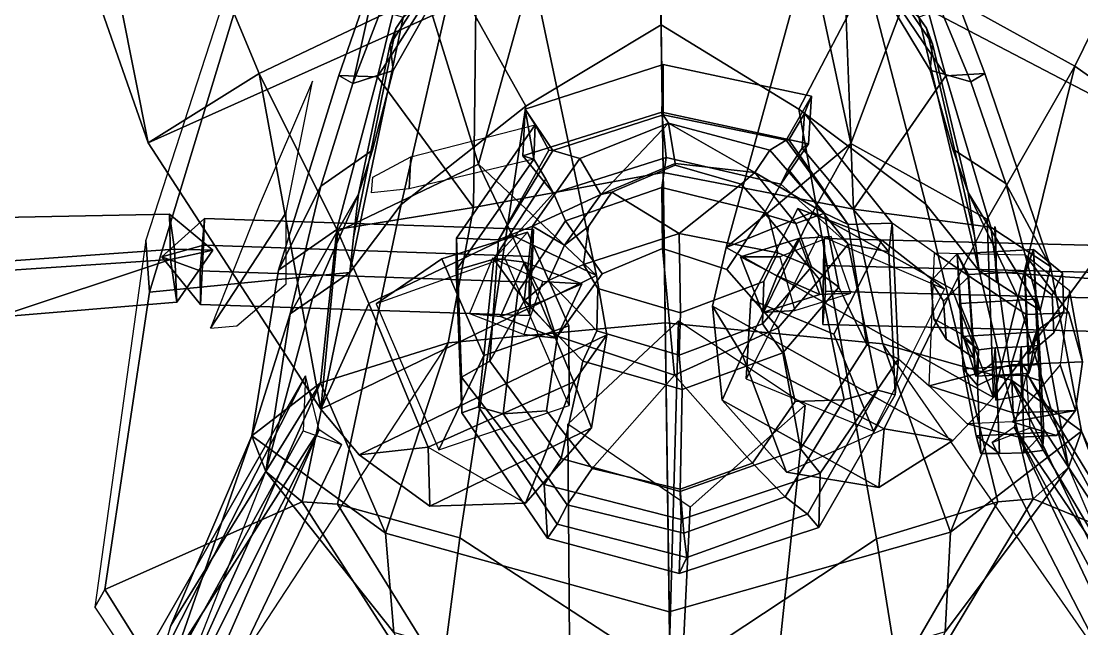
# Model space of a CAD drawing. Extents: x -4.4 to 4.5, y -7.1 to 3.1.
# Drawn here: x -2.353 to 1.519, y -1.339 to 0.88 of the extents above; entities that cross this region are included whole.
import ezdxf

# ---------------------------------------------------------------- set-up
doc = ezdxf.new("R2010")
doc.units = 0

msp = doc.modelspace()

# ---------------------------------------------------------------- linework, layer by layer
for points in [[(2.1597, 1.1, -4.8234), (1.8843, 0.4387, -4.8231), (0.5225, 1.1516, -4.8105), (0.8846, 1.802, -4.8143)], [(-1.8896, 0.4352, -4.8741), (-2.1251, 1.1117, -4.8744), (-0.8104, 1.7365, -4.8653), (-0.4878, 1.0656, -4.8615)], [(0.9042, 1.0422, -3.6469), (1.4939, 0.7159, -3.6327), (1.8098, 1.3624, -3.6326), (1.2096, 1.676, -3.6604)], [(-1.7603, 1.3528, -3.6836), (-1.4834, 0.6886, -3.6837), (-0.8753, 0.9792, -3.698), (-1.1424, 1.6301, -3.7114)], [(-2.1251, 1.1117, -4.8744), (-1.8896, 0.4352, -4.8741), (-2.086, 1.428, -4.2486)], [(-1.8896, 0.4352, -4.8741), (-1.4834, 0.6886, -3.6837), (-1.7603, 1.3528, -3.6836), (-2.086, 1.428, -4.2486)], [(-0.7744, 1.0413, 3.681), (-0.5109, 0.57, 4.8907), (-0.0169, 0.866, 4.7152), (-0.0247, 1.428, 3.5116)], [(-0.0169, 0.866, 4.7152), (0.4855, 0.5583, 4.9028), (0.7358, 1.0367, 3.6931), (-0.0247, 1.428, 3.5116)], [(1.4939, 0.7159, -3.6327), (1.8843, 0.4387, -4.8231), (2.1395, 1.4181, -4.1975), (1.8098, 1.3624, -3.6326)], [(-0.6891, 1.2467, 0.7008), (-0.0233, 1.3308, 0.6062), (-0.0094, 0.3267, 0.4248), (-0.7012, 0.1998, 0.5612)], [(-0.0233, 1.3308, 0.6062), (0.6449, 1.2396, 0.7129), (0.686, 0.1935, 0.5733), (-0.0094, 0.3267, 0.4248)], [(1.8765, -0.0829, 3.4245), (1.8856, 0.1068, 4.0468), (1.4635, 1.293, 3.2182), (1.4851, 1.0915, 2.8334)], [(-1.8979, 0.0799, 4.0347), (-1.8837, -0.1094, 3.4124), (-1.5249, 1.0754, 2.8213), (-1.5089, 1.2774, 3.2061)], [(-1.0517, 0.6769, 0.8668), (-0.6891, 1.2467, 0.7008), (-0.7012, 0.1998, 0.5612)], [(-0.9266, 1.1909, 0.8977), (-0.6891, 1.2467, 0.7008), (-1.0517, 0.6769, 0.8668)], [(0.686, 0.1935, 0.5733), (0.6449, 1.2396, 0.7129), (1.0231, 0.6801, 0.8789)], [(1.0231, 0.6801, 0.8789), (0.6449, 1.2396, 0.7129), (0.8838, 1.1904, 0.9098)], [(-1.1935, 0.6814, 1.237), (-1.0329, 1.1464, 1.192), (-0.9266, 1.1909, 0.8977), (-1.0517, 0.6769, 0.8668)], [(-0.9855, 0.8535, 2.4017), (-0.9581, 0.8937, 2.7896), (-0.7802, 1.1834, 2.5813), (-0.803, 1.1262, 2.2666)], [(0.7377, 1.1789, 2.5934), (0.9236, 0.8942, 2.8018), (0.952, 0.8548, 2.4138), (0.7621, 1.1223, 2.2787)], [(0.8838, 1.1904, 0.9098), (0.9913, 1.1489, 1.2041), (1.1647, 0.6886, 1.2491), (1.0231, 0.6801, 0.8789)], [(-1.1935, 0.6814, 1.237), (-1.1419, 0.6527, 1.5066), (-1.0329, 1.1464, 1.192)], [(-1.1419, 0.6527, 1.5066), (-0.9811, 1.0717, 1.3901), (-1.0329, 1.1464, 1.192)], [(-1.0057, 0.7951, 1.9961), (-0.9855, 0.8535, 2.4017), (-0.803, 1.1262, 2.2666), (-0.8238, 1.0791, 1.8767)], [(1.8843, 0.4387, -4.8231), (1.1963, -0.4945, -4.8344), (0.2208, 0.053, -4.828), (0.5225, 1.1516, -4.8105)], [(0.5225, 1.1516, -4.8105), (0.2208, 0.053, -4.828), (0.6752, 0.4335, -3.9421)], [(0.5225, 1.1516, -4.8105), (0.6752, 0.4335, -3.9421), (0.9042, 1.0422, -3.6469)], [(0.9913, 1.1489, 1.2041), (0.9417, 1.0728, 1.4022), (1.114, 0.6584, 1.5187), (1.1647, 0.6886, 1.2491)], [(0.7621, 1.1223, 2.2787), (0.952, 0.8548, 2.4138), (0.9738, 0.7969, 2.0082), (0.7842, 1.0759, 1.8888)], [(1.1437, -0.0317, 3.2003), (1.8765, -0.0829, 3.4245), (1.4851, 1.0915, 2.8334), (0.9236, 0.8942, 2.8018)], [(-1.2584, -0.5374, -4.8854), (-1.8896, 0.4352, -4.8741), (-0.4878, 1.0656, -4.8615), (-0.252, -0.049, -4.879)], [(-1.8837, -0.1094, 3.4124), (-1.1526, -0.0379, 3.1882), (-0.9581, 0.8937, 2.7896), (-1.5249, 1.0754, 2.8213)], [(-1.1419, 0.6527, 1.5066), (-0.9951, 0.6998, 1.6459), (-0.8154, 1.0166, 1.4977), (-0.9811, 1.0717, 1.3901)], [(-0.9951, 0.6998, 1.6459), (-1.0057, 0.7951, 1.9961), (-0.8238, 1.0791, 1.8767), (-0.8154, 1.0166, 1.4977)], [(-0.8753, 0.9792, -3.698), (-0.6829, 0.358, -3.9931), (-0.4878, 1.0656, -4.8615)], [(-0.6829, 0.358, -3.9931), (-0.252, -0.049, -4.879), (-0.4878, 1.0656, -4.8615)], [(0.7842, 1.0759, 1.8888), (0.9738, 0.7969, 2.0082), (0.9659, 0.7015, 1.658), (0.7775, 1.0131, 1.5098)], [(0.9659, 0.7015, 1.658), (1.114, 0.6584, 1.5187), (0.9417, 1.0728, 1.4022), (0.7775, 1.0131, 1.5098)], [(-0.7744, 1.0413, 3.681), (-0.9581, 0.8937, 2.7896), (-1.1526, -0.0379, 3.1882), (-0.9654, 0.21, 3.9578)], [(-0.7744, 1.0413, 3.681), (-0.9654, 0.21, 3.9578), (-0.5109, 0.57, 4.8907)], [(0.4855, 0.5583, 4.9028), (0.9497, 0.211, 3.97), (0.7358, 1.0367, 3.6931)], [(1.1729, 0.1571, -3.9323), (1.4939, 0.7159, -3.6327), (0.9042, 1.0422, -3.6469), (0.6752, 0.4335, -3.9421)], [(1.1437, -0.0317, 3.2003), (0.9236, 0.8942, 2.8018), (0.7358, 1.0367, 3.6931), (0.9497, 0.211, 3.97)], [(-0.8753, 0.9792, -3.698), (-1.4834, 0.6886, -3.6837), (-1.1962, 0.1117, -3.9833), (-0.6829, 0.358, -3.9931)], [(-1.1526, -0.0379, 3.1882), (-0.9581, 0.8937, 2.7896), (-0.9855, 0.8535, 2.4017), (-1.1392, 0.0897, 2.6819)], [(0.952, 0.8548, 2.4138), (0.9236, 0.8942, 2.8018), (1.1437, -0.0317, 3.2003), (1.1269, 0.0955, 2.694)], [(-1.1392, 0.0897, 2.6819), (-0.9855, 0.8535, 2.4017), (-1.0057, 0.7951, 1.9961), (-1.121, 0.2484, 2.2503)], [(-0.0169, 0.866, 4.7152), (-0.5109, 0.57, 4.8907), (-0.7516, -1.0068, 5.0566), (0.016, -1.5085, 4.763)], [(0.4855, 0.5583, 4.9028), (-0.0169, 0.866, 4.7152), (0.016, -1.5085, 4.763), (0.7697, -1.0113, 5.0687)], [(0.9738, 0.7969, 2.0082), (0.952, 0.8548, 2.4138), (1.1269, 0.0955, 2.694), (1.1042, 0.2537, 2.2624)], [(-1.0057, 0.7951, 1.9961), (-0.9951, 0.6998, 1.6459), (-1.0698, 0.4088, 1.977), (-1.121, 0.2484, 2.2503)], [(1.0486, 0.4126, 1.9892), (0.9659, 0.7015, 1.658), (0.9738, 0.7969, 2.0082), (1.1042, 0.2537, 2.2624)], [(-1.2594, 0.2776, 1.826), (-1.0698, 0.4088, 1.977), (-0.9951, 0.6998, 1.6459), (-1.1419, 0.6527, 1.5066)], [(-0.0096, 0.7216, -0.9223), (-0.0144, 0.5481, -1.619), (-0.5216, 0.3875, -1.5722), (-0.5126, 0.559, -0.8781)], [(-0.5126, 0.559, -0.8781), (-0.4123, 0.4079, -0.8183), (-0.0092, 0.5382, -0.8559), (-0.0096, 0.7216, -0.9223)], [(0.5323, 0.6055, -0.8595), (0.521, 0.4318, -1.5625), (-0.0144, 0.5481, -1.619), (-0.0096, 0.7216, -0.9223)], [(0.5323, 0.6055, -0.8595), (-0.0096, 0.7216, -0.9223), (-0.0092, 0.5382, -0.8559), (0.4403, 0.445, -0.7979)], [(1.0486, 0.4126, 1.9892), (1.2418, 0.2867, 1.8381), (1.114, 0.6584, 1.5187), (0.9659, 0.7015, 1.658)], [(1.4939, 0.7159, -3.6327), (1.1729, 0.1571, -3.9323), (1.1963, -0.4945, -4.8344)], [(1.4939, 0.7159, -3.6327), (1.1963, -0.4945, -4.8344), (1.8843, 0.4387, -4.8231)], [(-1.8896, 0.4352, -4.8741), (-1.2584, -0.5374, -4.8854), (-1.4834, 0.6886, -3.6837)], [(-1.2898, 0.6605, 1.2414), (-1.4842, 0.2061, 0.9351), (-1.6618, -0.2408, 0.8052), (-1.3855, 0.1817, 1.4484)], [(-1.2584, -0.5374, -4.8854), (-1.1962, 0.1117, -3.9833), (-1.4834, 0.6886, -3.6837)], [(-1.1419, 0.6527, 1.5066), (-1.1935, 0.6814, 1.237), (-1.4138, -0.0294, 1.4649), (-1.2594, 0.2776, 1.826)], [(-1.1935, 0.6814, 1.237), (-1.0517, 0.6769, 0.8668), (-1.2006, 0.1196, 0.8497), (-1.4138, -0.0294, 1.4649)], [(-1.0517, 0.6769, 0.8668), (-0.7012, 0.1998, 0.5612), (-1.2006, 0.1196, 0.8497)], [(1.1874, 0.1271, 0.8618), (0.686, 0.1935, 0.5733), (1.0231, 0.6801, 0.8789)], [(1.1874, 0.1271, 0.8618), (1.0231, 0.6801, 0.8789), (1.1647, 0.6886, 1.2491), (1.4046, -0.0159, 1.477)], [(1.1647, 0.6886, 1.2491), (1.114, 0.6584, 1.5187), (1.2418, 0.2867, 1.8381), (1.4046, -0.0159, 1.477)], [(0.5323, 0.6055, -0.8595), (0.4403, 0.445, -0.7979), (0.4497, 0.4469, -0.904), (0.5066, 0.543, -0.9409)], [(0.521, 0.4318, -1.5625), (0.5323, 0.6055, -0.8595), (0.5066, 0.543, -0.9409), (0.4985, 0.4161, -1.443)], [(-1.1983, -0.8839, 4.116), (-0.7516, -1.0068, 5.0566), (-0.5109, 0.57, 4.8907), (-0.9654, 0.21, 3.9578)], [(-0.4809, 0.3759, -1.4404), (-0.5126, 0.559, -0.8781), (-0.5216, 0.3875, -1.5722)], [(-0.4094, 0.2513, -1.5168), (-0.5216, 0.3875, -1.5722), (-0.0144, 0.5481, -1.619), (0.0018, 0.382, -1.5506)], [(-0.4763, 0.5016, -0.9439), (-0.4269, 0.4088, -0.9239), (-0.4123, 0.4079, -0.8183), (-0.5126, 0.559, -0.8781)], [(-0.4809, 0.3759, -1.4404), (-0.4763, 0.5016, -0.9439), (-0.5126, 0.559, -0.8781)], [(0.0018, 0.382, -1.5506), (-0.0144, 0.5481, -1.619), (0.521, 0.4318, -1.5625), (0.4197, 0.2852, -1.5073)], [(0.8268, 0.1416, -0.7959), (0.5066, 0.543, -0.9409), (0.4497, 0.4469, -0.904), (0.6662, 0.1368, -0.7849)], [(0.4855, 0.5583, 4.9028), (0.7697, -1.0113, 5.0687), (1.2129, -0.8761, 4.1281), (0.9497, 0.211, 3.97)], [(0.5066, 0.543, -0.9409), (0.8268, 0.1416, -0.7959), (0.8151, 0.0372, -1.2974), (0.4985, 0.4161, -1.443)], [(-0.4123, 0.4079, -0.8183), (-0.3133, 0.3778, -0.0582), (0.0107, 0.5075, -0.0979), (-0.0092, 0.5382, -0.8559)], [(-0.2369, 0.2471, 0.4662), (0.0107, 0.5075, -0.0979), (-0.3133, 0.3778, -0.0582)], [(0.0107, 0.5075, -0.0979), (-0.2369, 0.2471, 0.4662), (0.0342, 0.3596, 0.4265)], [(-0.0092, 0.5382, -0.8559), (0.0107, 0.5075, -0.0979), (0.3805, 0.4085, -0.0358), (0.4403, 0.445, -0.7979)], [(0.0107, 0.5075, -0.0979), (0.0342, 0.3596, 0.4265), (0.3252, 0.3273, 0.4488)], [(0.3252, 0.3273, 0.4488), (0.3805, 0.4085, -0.0358), (0.0107, 0.5075, -0.0979)], [(-0.4763, 0.5016, -0.9439), (-0.4809, 0.3759, -1.4404), (-0.9368, 0.2681, -1.391), (-0.93, 0.3846, -0.8834)], [(-0.4763, 0.5016, -0.9439), (-0.4809, 0.3759, -1.4404), (-0.7644, -0.0291, -1.2926), (-0.7632, 0.0868, -0.805)], [(-0.4763, 0.5016, -0.9439), (-0.7632, 0.0868, -0.805), (-0.6108, 0.0808, -0.8003), (-0.4269, 0.4088, -0.9239)], [(0.2208, 0.053, -4.828), (0.5372, 0.182, -3.7775), (0.6752, 0.4335, -3.9421)], [(0.5798, 0.179, 0.0524), (0.6662, 0.1368, -0.7849), (0.4403, 0.445, -0.7979), (0.3805, 0.4085, -0.0358)], [(0.4197, 0.2852, -1.5073), (0.521, 0.4318, -1.5625), (0.4985, 0.4161, -1.443), (0.447, 0.3394, -1.4145)], [(0.4403, 0.445, -0.7979), (0.6662, 0.1368, -0.7849), (0.4497, 0.4469, -0.904)], [(1.0453, -0.0986, -3.7674), (1.1729, 0.1571, -3.9323), (0.6752, 0.4335, -3.9421), (0.5372, 0.182, -3.7775)], [(-1.0698, 0.4088, 1.977), (-1.2594, 0.2776, 1.826), (-1.3711, -0.1893, 2.4044), (-1.121, 0.2484, 2.2503)], [(-0.6108, 0.0808, -0.8003), (-0.4123, 0.4079, -0.8183), (-0.4269, 0.4088, -0.9239)], [(-0.4868, 0.1314, 0.0342), (-0.3133, 0.3778, -0.0582), (-0.4123, 0.4079, -0.8183), (-0.6108, 0.0808, -0.8003)], [(-0.4371, 0.3026, -1.4261), (-0.4809, 0.3759, -1.4404), (-0.5216, 0.3875, -1.5722), (-0.4094, 0.2513, -1.5168)], [(0.3252, 0.3273, 0.4488), (0.5798, 0.179, 0.0524), (0.3805, 0.4085, -0.0358)], [(0.4985, 0.4161, -1.443), (0.8151, 0.0372, -1.2974), (0.6662, 0.0657, -1.3093), (0.447, 0.3394, -1.4145)], [(1.3664, -0.1769, 2.4165), (1.2418, 0.2867, 1.8381), (1.0486, 0.4126, 1.9892), (1.1042, 0.2537, 2.2624)], [(-0.6829, 0.358, -3.9931), (-1.1962, 0.1117, -3.9833), (-1.084, -0.1512, -3.8184), (-0.5602, 0.0987, -3.8286)], [(-0.93, 0.3846, -0.8834), (-0.9368, 0.2681, -1.391), (-1.0738, 0.2529, -1.2363), (-1.0694, 0.3103, -1.0034)], [(-0.4809, 0.3759, -1.4404), (-0.4371, 0.3026, -1.4261), (-0.6277, 0.0109, -1.316), (-0.7644, -0.0291, -1.2926)], [(-0.6829, 0.358, -3.9931), (-0.5602, 0.0987, -3.8286), (-0.252, -0.049, -4.879)], [(-0.4868, 0.1314, 0.0342), (-0.2369, 0.2471, 0.4662), (-0.3133, 0.3778, -0.0582)], [(0.0018, 0.382, -1.5506), (-0.0137, 0.2723, -1.713), (-0.366, 0.1505, -1.684), (-0.4094, 0.2513, -1.5168)], [(-0.2369, 0.2471, 0.4662), (-0.1961, 0.2556, 0.6244), (0.0347, 0.3542, 0.5898), (0.0342, 0.3596, 0.4265)], [(0.0488, 0.1043, 0.7506), (0.2751, 0.2846, 0.6234), (0.0347, 0.3542, 0.5898), (-0.1961, 0.2556, 0.6244)], [(0.4197, 0.2852, -1.5073), (0.3603, 0.1793, -1.6634), (-0.0137, 0.2723, -1.713), (0.0018, 0.382, -1.5506)], [(0.0347, 0.3542, 0.5898), (0.2751, 0.2846, 0.6234), (0.3252, 0.3273, 0.4488), (0.0342, 0.3596, 0.4265)], [(-0.7012, 0.1998, 0.5612), (-0.0094, 0.3267, 0.4248), (-0.0018, -0.2215, 0.3488), (-0.7945, -0.295, 0.5436)], [(-0.0094, 0.3267, 0.4248), (0.686, 0.1935, 0.5733), (0.7929, -0.2986, 0.5557), (-0.0018, -0.2215, 0.3488)], [(0.2751, 0.2846, 0.6234), (0.3751, 0.1699, 0.6704), (0.4753, 0.141, 0.5222), (0.3252, 0.3273, 0.4488)], [(0.3252, 0.3273, 0.4488), (0.4753, 0.141, 0.5222), (0.5798, 0.179, 0.0524)], [(0.6662, 0.0657, -1.3093), (0.4197, 0.2852, -1.5073), (0.447, 0.3394, -1.4145)], [(-1.5107, -0.6345, 1.5467), (-1.3711, -0.1893, 2.4044), (-1.2594, 0.2776, 1.826), (-1.4138, -0.0294, 1.4649)], [(-0.4094, 0.2513, -1.5168), (-0.6277, 0.0109, -1.316), (-0.4371, 0.3026, -1.4261)], [(-0.0116, 0.0498, -1.8766), (-0.2316, -0.0426, -1.8567), (-0.366, 0.1505, -1.684), (-0.0137, 0.2723, -1.713)], [(-0.0137, 0.2723, -1.713), (0.3603, 0.1793, -1.6634), (0.2228, -0.0276, -1.8337), (-0.0116, 0.0498, -1.8766)], [(0.3751, 0.1699, 0.6704), (0.2751, 0.2846, 0.6234), (0.0488, 0.1043, 0.7506), (0.4092, 0.0344, 0.7235)], [(0.3603, 0.1793, -1.6634), (0.4197, 0.2852, -1.5073), (0.6662, 0.0657, -1.3093), (0.5615, -0.0636, -1.57)], [(1.2418, 0.2867, 1.8381), (1.3664, -0.1769, 2.4165), (1.4046, -0.0159, 1.477)], [(-1.2892, -0.1325, 2.6983), (-1.121, 0.2484, 2.2503), (-1.3711, -0.1893, 2.4044)], [(-1.1392, 0.0897, 2.6819), (-1.121, 0.2484, 2.2503), (-1.2892, -0.1325, 2.6983), (-1.1526, -0.0379, 3.1882)], [(-0.4094, 0.2513, -1.5168), (-0.366, 0.1505, -1.684), (-0.5403, -0.1094, -1.5865), (-0.6277, 0.0109, -1.316)], [(-0.4868, 0.1314, 0.0342), (-0.3699, 0.0615, 0.5357), (-0.2369, 0.2471, 0.4662)], [(-0.3699, 0.0615, 0.5357), (-0.2822, 0.1302, 0.6715), (-0.1961, 0.2556, 0.6244), (-0.2369, 0.2471, 0.4662)], [(-0.3006, -0.0083, 0.7245), (0.0488, 0.1043, 0.7506), (-0.1961, 0.2556, 0.6244), (-0.2822, 0.1302, 0.6715)], [(1.3664, -0.1769, 2.4165), (1.1042, 0.2537, 2.2624), (1.2829, -0.1224, 2.7104)], [(1.1042, 0.2537, 2.2624), (1.1269, 0.0955, 2.694), (1.1437, -0.0317, 3.2003), (1.2829, -0.1224, 2.7104)], [(-0.9654, 0.21, 3.9578), (-1.1526, -0.0379, 3.1882), (-1.327, -0.8759, 3.3791), (-1.1983, -0.8839, 4.116)], [(-1.2006, 0.1196, 0.8497), (-0.7012, 0.1998, 0.5612), (-0.7945, -0.295, 0.5436), (-1.2601, -0.4409, 0.8422)], [(0.311, -0.1366, -2.4829), (0.4818, 0.1953, -2.4786), (0.5587, 0.0978, -3.8735), (0.2932, -0.4268, -3.876)], [(0.311, -0.1366, -2.4829), (0.614, -0.2628, -2.4814), (0.7887, 0.0802, -2.4811), (0.4818, 0.1953, -2.4786)], [(0.4818, 0.1953, -2.4786), (0.7887, 0.0802, -2.4811), (1.0179, -0.0985, -3.8617), (0.5587, 0.0978, -3.8735)], [(1.3413, -0.8645, 3.3912), (1.1437, -0.0317, 3.2003), (0.9497, 0.211, 3.97), (1.2129, -0.8761, 4.1281)], [(-2.4578, -0.0005, 0.5137), (-1.7926, 0.0469, 0.4848), (-1.8112, 0.1751, 0.315), (-2.4862, 0.1618, 0.3358)], [(-1.8075, 0.0095, 0.1364), (-2.4617, -0.0349, 0.1653), (-2.4862, 0.1618, 0.3358), (-1.8112, 0.1751, 0.315)], [(-1.6871, 0.0613, 0.147), (-1.8393, 0.0195, 0.3173), (-1.6837, 0.1598, 0.3564)], [(-1.6837, 0.1598, 0.3564), (-1.8393, 0.0195, 0.3173), (-1.6994, -0.032, 0.4897)], [(-1.8112, 0.1751, 0.315), (-1.6528, 0.0436, 0.3066), (-1.8075, 0.0095, 0.1364)], [(-1.8112, 0.1751, 0.315), (-1.7926, 0.0469, 0.4848), (-1.6528, 0.0436, 0.3066)], [(-0.4828, 0.1189, 0.3798), (-1.6837, 0.1598, 0.3564), (-1.6994, -0.032, 0.4897), (-0.4986, -0.073, 0.5135)], [(-0.486, 0.0204, 0.1704), (-1.6871, 0.0613, 0.147), (-1.6837, 0.1598, 0.3564), (-0.4828, 0.1189, 0.3798)], [(-1.3855, 0.1817, 1.4484), (-1.6618, -0.2408, 0.8052), (-1.5649, -0.2325, 1.3035), (-1.3854, -0.0791, 1.8451)], [(0.2804, -0.3394, -3.7926), (0.5372, 0.182, -3.7775), (0.2208, 0.053, -4.828), (0.1708, -0.1616, -4.8327)], [(0.2228, -0.0276, -1.8337), (0.3603, 0.1793, -1.6634), (0.5615, -0.0636, -1.57), (0.4102, -0.2398, -1.7522)], [(0.7977, -0.6096, -3.7688), (1.0453, -0.0986, -3.7674), (0.5372, 0.182, -3.7775), (0.2804, -0.3394, -3.7926)], [(0.3751, 0.1699, 0.6704), (0.4092, 0.0344, 0.7235), (0.5325, -0.0168, 0.5739), (0.4753, 0.141, 0.5222)], [(0.632, -0.0912, 0.1559), (0.5798, 0.179, 0.0524), (0.4753, 0.141, 0.5222), (0.5325, -0.0168, 0.5739)], [(0.734, -0.3023, -0.6167), (0.6662, 0.1368, -0.7849), (0.5798, 0.179, 0.0524), (0.632, -0.0912, 0.1559)], [(0.7929, -0.2986, 0.5557), (0.686, 0.1935, 0.5733), (1.1874, 0.1271, 0.8618), (1.2624, -0.4315, 0.8543)], [(1.1963, -0.4945, -4.8344), (1.1729, 0.1571, -3.9323), (1.0453, -0.0986, -3.7674)], [(-1.4138, -0.0294, 1.4649), (-1.2006, 0.1196, 0.8497), (-1.2601, -0.4409, 0.8422), (-1.5107, -0.6345, 1.5467)], [(-0.6108, 0.0808, -0.8003), (-0.6425, -0.3617, -0.6306), (-0.5164, -0.1418, 0.1388), (-0.4868, 0.1314, 0.0342)], [(-0.2316, -0.0426, -1.8567), (-0.395, -0.2705, -1.7712), (-0.5403, -0.1094, -1.5865), (-0.366, 0.1505, -1.684)], [(-0.5164, -0.1418, 0.1388), (-0.428, -0.0669, 0.5646), (-0.3699, 0.0615, 0.5357), (-0.4868, 0.1314, 0.0342)], [(-0.4986, -0.073, 0.5135), (-0.497, -0.1955, 0.294), (-0.486, 0.0204, 0.1704), (-0.4828, 0.1189, 0.3798)], [(-0.428, -0.0669, 0.5646), (-0.3006, -0.0083, 0.7245), (-0.2822, 0.1302, 0.6715), (-0.3699, 0.0615, 0.5357)], [(0.734, -0.3023, -0.6167), (0.8494, -0.3529, -0.6009), (0.8268, 0.1416, -0.7959), (0.6662, 0.1368, -0.7849)], [(0.8268, 0.1416, -0.7959), (0.8494, -0.3529, -0.6009), (0.8377, -0.4851, -1.0974), (0.8151, 0.0372, -1.2974)], [(0.9811, 0.0339, -1.4888), (0.8268, 0.1416, -0.7959), (0.8494, -0.3529, -0.6009), (0.9615, -0.4523, -1.2203)], [(1.2624, -0.4315, 0.8543), (1.1874, 0.1271, 0.8618), (1.4046, -0.0159, 1.477), (1.5182, -0.6181, 1.5588)], [(1.2069, -0.0053, -0.9816), (1.2036, 0.046, -1.0432), (1.2017, 0.1303, -1.0018), (1.2033, 0.121, -0.951)], [(-1.8979, 0.0799, 4.0347), (-2.0833, -1.2599, 4.5767), (-2.0475, -1.1958, 3.7402), (-1.8837, -0.1094, 3.4124)], [(-1.084, -0.1512, -3.8184), (-1.1962, 0.1117, -3.9833), (-1.2584, -0.5374, -4.8854)], [(-0.5602, 0.0987, -3.8286), (-1.084, -0.1512, -3.8184), (-0.8673, -0.676, -3.8198), (-0.3348, -0.4371, -3.8436)], [(-1.0568, -0.1527, -3.9127), (-0.8173, 0.0121, -2.5321), (-0.5041, 0.1087, -2.5296), (-0.5867, 0.0159, -3.9245)], [(-0.8173, 0.0121, -2.5321), (-0.6633, -0.3408, -2.5324), (-0.3534, -0.2329, -2.5339), (-0.5041, 0.1087, -2.5296)], [(-0.7441, -0.5507, -1.0923), (-0.7459, -0.42, -0.6098), (-0.7632, 0.0868, -0.805), (-0.7644, -0.0291, -1.2926)], [(-0.6108, 0.0808, -0.8003), (-0.7632, 0.0868, -0.805), (-0.7459, -0.42, -0.6098), (-0.6425, -0.3617, -0.6306)], [(-0.5867, 0.0159, -3.9245), (-0.5041, 0.1087, -2.5296), (-0.3534, -0.2329, -2.5339), (-0.3529, -0.5236, -3.927)], [(-0.252, -0.049, -4.879), (-0.5602, 0.0987, -3.8286), (-0.3348, -0.4371, -3.8436), (-0.2149, -0.2661, -4.8837)], [(0.0538, -0.1849, 0.8043), (0.0488, 0.1043, 0.7506), (-0.3006, -0.0083, 0.7245), (-0.2472, -0.0966, 0.7525)], [(0.3581, -0.071, 0.7754), (0.4092, 0.0344, 0.7235), (0.0488, 0.1043, 0.7506), (0.0538, -0.1849, 0.8043)], [(0.2735, 0.0193, -1.6215), (0.4865, 0.086, -1.6183), (0.6045, 0.0933, -2.579), (0.4161, 0.0197, -2.578)], [(0.4865, 0.086, -1.6183), (0.2735, 0.0193, -1.6215), (0.4066, -0.0502, -1.5219)], [(0.5622, -0.1178, -1.6202), (0.4865, 0.086, -1.6183), (0.4066, -0.0502, -1.5219)], [(0.6045, 0.0933, -2.579), (0.4865, 0.086, -1.6183), (0.5622, -0.1178, -1.6202), (0.6753, -0.1136, -2.5776)], [(0.5787, 0.0865, 0.336), (0.576, -0.012, 0.1266), (0.5742, -0.2282, 0.2502), (0.583, -0.1059, 0.4697)], [(1.7775, -0.0426, 0.1032), (0.576, -0.012, 0.1266), (0.5787, 0.0865, 0.336), (1.7799, 0.0559, 0.3126)], [(1.7799, 0.0559, 0.3126), (0.5787, 0.0865, 0.336), (0.583, -0.1059, 0.4697), (1.7841, -0.1365, 0.446)], [(0.7887, 0.0802, -2.4811), (0.614, -0.2628, -2.4814), (0.7583, -0.6171, -3.8554), (1.0179, -0.0985, -3.8617)], [(-2.4578, -0.0005, 0.5137), (-2.4413, -0.2012, 0.3557), (-1.7848, -0.1465, 0.3265), (-1.7926, 0.0469, 0.4848)], [(-1.6979, -0.1546, 0.2706), (-1.8393, 0.0195, 0.3173), (-1.6871, 0.0613, 0.147)], [(-1.6528, 0.0436, 0.3066), (-1.7848, -0.1465, 0.3265), (-1.8075, 0.0095, 0.1364)], [(-1.7848, -0.1465, 0.3265), (-1.6528, 0.0436, 0.3066), (-1.7926, 0.0469, 0.4848)], [(-0.486, 0.0204, 0.1704), (-0.497, -0.1955, 0.294), (-1.6979, -0.1546, 0.2706), (-1.6871, 0.0613, 0.147)], [(-0.395, -0.2705, -1.7712), (-0.2316, -0.0426, -1.8567), (-0.0116, 0.0498, -1.8766), (0.0327, -0.4126, -1.7898)], [(-0.0116, 0.0498, -1.8766), (0.2228, -0.0276, -1.8337), (0.4102, -0.2398, -1.7522), (0.0327, -0.4126, -1.7898)], [(1.1963, -0.4945, -4.8344), (1.0477, -0.6522, -4.8318), (0.1708, -0.1616, -4.8327), (0.2208, 0.053, -4.828)], [(0.652, -0.5027, -1.4019), (0.5615, -0.0636, -1.57), (0.6662, 0.0657, -1.3093), (0.7745, -0.4682, -1.1047)], [(0.6662, 0.0657, -1.3093), (0.8151, 0.0372, -1.2974), (0.8377, -0.4851, -1.0974), (0.7745, -0.4682, -1.1047)], [(1.3094, -0.0339, -1.6556), (1.1049, -0.0457, -1.6556), (1.0634, 0.03, -1.1994), (1.342, 0.046, -1.1994)], [(1.342, 0.046, -1.1994), (1.0634, 0.03, -1.1994), (1.0736, -0.1509, -1.0112), (1.3526, -0.1349, -1.0112)], [(1.2071, -0.0704, -1.0629), (1.2002, 0.0576, -1.1689), (1.2036, 0.046, -1.0432)], [(1.2071, -0.0704, -1.0629), (1.2036, 0.046, -1.0432), (1.2069, -0.0053, -0.9816)], [(1.3117, -0.0428, -1.5763), (1.3094, -0.0339, -1.6556), (1.342, 0.046, -1.1994)], [(1.342, 0.046, -1.1994), (1.4481, -0.0408, -1.2162), (1.4106, -0.1203, -1.5465), (1.3117, -0.0428, -1.5763)], [(1.3526, -0.1349, -1.0112), (1.3545, -0.25, -1.0865), (1.342, 0.046, -1.1994)], [(1.342, 0.046, -1.1994), (1.3545, -0.25, -1.0865), (1.4538, -0.1804, -1.1635), (1.4481, -0.0408, -1.2162)], [(-1.8075, 0.0095, 0.1364), (-2.4413, -0.2012, 0.3557), (-2.4617, -0.0349, 0.1653)], [(-2.4413, -0.2012, 0.3557), (-1.8075, 0.0095, 0.1364), (-1.7848, -0.1465, 0.3265)], [(-1.8393, 0.0195, 0.3173), (-1.6979, -0.1546, 0.2706), (-1.6994, -0.032, 0.4897)], [(-0.8285, -0.6858, -3.9064), (-0.6633, -0.3408, -2.5324), (-0.8173, 0.0121, -2.5321), (-1.0568, -0.1527, -3.9127)], [(-0.7644, -0.0291, -1.2926), (-0.6277, 0.0109, -1.316), (-0.6837, -0.5285, -1.1011), (-0.7441, -0.5507, -1.0923)], [(-0.5153, -0.0002, -1.6693), (-0.6327, 0.0141, -2.63), (-0.7156, -0.1882, -2.6286), (-0.603, -0.1991, -1.6712)], [(-0.6277, 0.0109, -1.316), (-0.5403, -0.1094, -1.5865), (-0.5937, -0.5539, -1.4162), (-0.6837, -0.5285, -1.1011)], [(-0.6327, 0.0141, -2.63), (-0.5153, -0.0002, -1.6693), (-0.3067, -0.0795, -1.6725), (-0.449, -0.0705, -2.629)], [(0.3534, -0.1844, -1.6209), (0.2735, 0.0193, -1.6215), (0.4161, 0.0197, -2.578), (0.4719, -0.1774, -2.5791)], [(0.2735, 0.0193, -1.6215), (0.3534, -0.1844, -1.6209), (0.4066, -0.0502, -1.5219)], [(0.3538, -0.2256, 0.6609), (0.5325, -0.0168, 0.5739), (0.4092, 0.0344, 0.7235), (0.3581, -0.071, 0.7754)], [(1.2609, -0.3749, -2.5321), (0.9615, -0.4523, -1.2203), (0.9811, 0.0339, -1.4888), (1.3152, -0.1919, -2.5264)], [(1.0634, 0.03, -1.1994), (0.968, -0.0684, -1.2162), (0.9783, -0.2077, -1.1635), (1.0849, -0.2655, -1.0865)], [(1.0634, 0.03, -1.1994), (1.1037, -0.0548, -1.5763), (1.0143, -0.1431, -1.5465), (0.968, -0.0684, -1.2162)], [(1.4713, -0.1856, -2.5285), (1.3152, -0.1919, -2.5264), (0.9811, 0.0339, -1.4888), (1.3124, 0.0262, -1.569)], [(1.0634, 0.03, -1.1994), (1.0849, -0.2655, -1.0865), (1.0736, -0.1509, -1.0112)], [(1.1037, -0.0548, -1.5763), (1.0634, 0.03, -1.1994), (1.1049, -0.0457, -1.6556)], [(1.4713, -0.1856, -2.5285), (1.3124, 0.0262, -1.569), (1.4737, -0.1042, -1.3881), (1.521, -0.3644, -2.5356)], [(-2.0475, -1.1958, 3.7402), (-1.327, -0.8759, 3.3791), (-1.1526, -0.0379, 3.1882), (-1.8837, -0.1094, 3.4124)], [(-1.6994, -0.032, 0.4897), (-1.6979, -0.1546, 0.2706), (-0.497, -0.1955, 0.294), (-0.4986, -0.073, 0.5135)], [(-1.4597, -0.7647, 2.5646), (-1.327, -0.8759, 3.3791), (-1.1526, -0.0379, 3.1882), (-1.2892, -0.1325, 2.6983)], [(-0.4436, -0.1409, -1.5729), (-0.5153, -0.0002, -1.6693), (-0.603, -0.1991, -1.6712)], [(-0.4436, -0.1409, -1.5729), (-0.3067, -0.0795, -1.6725), (-0.5153, -0.0002, -1.6693)], [(-0.3006, -0.0083, 0.7245), (-0.428, -0.0669, 0.5646), (-0.2514, -0.2512, 0.638), (-0.2472, -0.0966, 0.7525)], [(0.4272, -0.3317, 0.2476), (0.632, -0.0912, 0.1559), (0.5325, -0.0168, 0.5739), (0.3538, -0.2256, 0.6609)], [(0.5742, -0.2282, 0.2502), (0.576, -0.012, 0.1266), (1.7775, -0.0426, 0.1032), (1.7753, -0.2588, 0.2268)], [(1.3256, -0.4068, -1.5127), (1.1325, -0.4162, -1.5114), (1.1049, -0.0457, -1.6556), (1.3094, -0.0339, -1.6556)], [(1.3413, -0.8645, 3.3912), (1.4708, -0.7497, 2.5767), (1.2829, -0.1224, 2.7104), (1.1437, -0.0317, 3.2003)], [(1.3413, -0.8645, 3.3912), (2.0704, -1.1643, 3.7523), (1.8765, -0.0829, 3.4245), (1.1437, -0.0317, 3.2003)], [(1.3248, -0.3381, -1.4642), (1.3256, -0.4068, -1.5127), (1.3094, -0.0339, -1.6556), (1.3117, -0.0428, -1.5763)], [(1.3664, -0.1769, 2.4165), (1.4708, -0.7497, 2.5767), (1.5182, -0.6181, 1.5588), (1.4046, -0.0159, 1.477)], [(-1.1194, -0.7036, -4.8828), (-1.2584, -0.5374, -4.8854), (-0.252, -0.049, -4.879), (-0.2149, -0.2661, -4.8837)], [(-0.3021, -0.3619, 0.2264), (-0.2514, -0.2512, 0.638), (-0.428, -0.0669, 0.5646), (-0.5164, -0.1418, 0.1388)], [(-0.449, -0.0705, -2.629), (-0.3067, -0.0795, -1.6725), (-0.3985, -0.278, -1.6719), (-0.5164, -0.264, -2.6301)], [(0.0496, -0.3395, 0.6898), (0.3538, -0.2256, 0.6609), (0.3581, -0.071, 0.7754), (0.0538, -0.1849, 0.8043)], [(0.4066, -0.0502, -1.5219), (0.3534, -0.1844, -1.6209), (0.5622, -0.1178, -1.6202)], [(0.4729, -0.5087, -1.6491), (0.4102, -0.2398, -1.7522), (0.5615, -0.0636, -1.57), (0.652, -0.5027, -1.4019)], [(1.0143, -0.1431, -1.5465), (1.0238, -0.2811, -1.4937), (0.9783, -0.2077, -1.1635), (0.968, -0.0684, -1.2162)], [(1.0238, -0.2811, -1.4937), (1.0143, -0.1431, -1.5465), (1.1037, -0.0548, -1.5763), (1.1245, -0.3496, -1.4642)], [(1.1245, -0.3496, -1.4642), (1.1037, -0.0548, -1.5763), (1.1049, -0.0457, -1.6556), (1.1325, -0.4162, -1.5114)], [(1.417, -0.2585, -1.4937), (1.3248, -0.3381, -1.4642), (1.3117, -0.0428, -1.5763), (1.4106, -0.1203, -1.5465)], [(1.4538, -0.1804, -1.1635), (1.417, -0.2585, -1.4937), (1.4106, -0.1203, -1.5465), (1.4481, -0.0408, -1.2162)], [(-0.5937, -0.5539, -1.4162), (-0.5403, -0.1094, -1.5865), (-0.395, -0.2705, -1.7712), (-0.4347, -0.5435, -1.6668)], [(-0.4436, -0.1409, -1.5729), (-0.3985, -0.278, -1.6719), (-0.3067, -0.0795, -1.6725)], [(-0.2514, -0.2512, 0.638), (0.0496, -0.3395, 0.6898), (0.0538, -0.1849, 0.8043), (-0.2472, -0.0966, 0.7525)], [(0.5622, -0.1178, -1.6202), (0.3534, -0.1844, -1.6209), (0.4719, -0.1774, -2.5791), (0.6753, -0.1136, -2.5776)], [(0.4919, -0.6823, -0.4717), (0.734, -0.3023, -0.6167), (0.632, -0.0912, 0.1559), (0.4272, -0.3317, 0.2476)], [(1.7753, -0.2588, 0.2268), (1.7841, -0.1365, 0.446), (0.583, -0.1059, 0.4697), (0.5742, -0.2282, 0.2502)], [(1.0477, -0.6522, -4.8318), (1.1963, -0.4945, -4.8344), (1.0453, -0.0986, -3.7674), (0.7977, -0.6096, -3.7688)], [(1.521, -0.3644, -2.5356), (1.4737, -0.1042, -1.3881), (1.44, -0.375, -1.2865), (1.4962, -0.5415, -2.4679)], [(-1.2892, -0.1325, 2.6983), (-1.3711, -0.1893, 2.4044), (-1.4597, -0.7647, 2.5646)], [(-1.084, -0.1512, -3.8184), (-1.2584, -0.5374, -4.8854), (-1.1194, -0.7036, -4.8828), (-0.8673, -0.676, -3.8198)], [(-0.6425, -0.3617, -0.6306), (-0.3819, -0.7168, -0.4903), (-0.3021, -0.3619, 0.2264), (-0.5164, -0.1418, 0.1388)], [(-0.603, -0.1991, -1.6712), (-0.3985, -0.278, -1.6719), (-0.4436, -0.1409, -1.5729)], [(0.614, -0.2628, -2.4814), (0.311, -0.1366, -2.4829), (0.2932, -0.4268, -3.876), (0.7583, -0.6171, -3.8554)], [(1.3526, -0.1349, -1.0112), (1.0736, -0.1509, -1.0112), (1.0795, -0.2714, -0.8229), (1.3606, -0.2552, -0.8229)], [(1.0736, -0.1509, -1.0112), (1.0849, -0.2655, -1.0865), (1.1413, -0.32, -1.014)], [(1.0795, -0.2714, -0.8229), (1.0736, -0.1509, -1.0112), (1.1413, -0.32, -1.014)], [(1.4708, -0.7497, 2.5767), (1.3664, -0.1769, 2.4165), (1.2829, -0.1224, 2.7104)], [(1.3526, -0.1349, -1.0112), (1.3578, -0.3042, -1.0145), (1.3545, -0.25, -1.0865)], [(1.3606, -0.2552, -0.8229), (1.3578, -0.3042, -1.0145), (1.3526, -0.1349, -1.0112)], [(-1.5107, -0.6345, 1.5467), (-1.4597, -0.7647, 2.5646), (-1.3711, -0.1893, 2.4044)], [(-0.5164, -0.264, -2.6301), (-0.3985, -0.278, -1.6719), (-0.603, -0.1991, -1.6712), (-0.7156, -0.1882, -2.6286)], [(1.0477, -0.6522, -4.8318), (0.7785, -0.8239, -4.8392), (0.2066, -0.5039, -4.841), (0.1708, -0.1616, -4.8327)], [(0.1708, -0.1616, -4.8327), (0.2066, -0.5039, -4.841), (0.2804, -0.3394, -3.7926)], [(1.2609, -0.3749, -2.5321), (1.3152, -0.1919, -2.5264), (1.4713, -0.1856, -2.5285), (1.521, -0.3644, -2.5356)], [(1.417, -0.2585, -1.4937), (1.4538, -0.1804, -1.1635), (1.3545, -0.25, -1.0865), (1.3248, -0.3381, -1.4642)], [(-0.0018, -0.2215, 0.3488), (0.0128, -1.2771, 1.1058), (-1.0226, -0.9896, 1.0965), (-0.7945, -0.295, 0.5436)], [(0.0464, -0.2144, -1.2189), (-0.011, -2.2845, -3.0282), (-0.3439, -2.3574, -2.733), (-0.3574, -0.5922, -0.9673)], [(0.5092, -0.5231, -0.9348), (0.3188, -2.323, -2.704), (-0.011, -2.2845, -3.0282), (0.0464, -0.2144, -1.2189)], [(1.0401, -0.9866, 1.1086), (0.0128, -1.2771, 1.1058), (-0.0018, -0.2215, 0.3488), (0.7929, -0.2986, 0.5557)], [(0.0605, -0.4656, 0.2846), (0.4272, -0.3317, 0.2476), (0.3538, -0.2256, 0.6609), (0.0496, -0.3395, 0.6898)], [(1.0238, -0.2811, -1.4937), (1.1245, -0.3496, -1.4642), (1.0849, -0.2655, -1.0865), (0.9783, -0.2077, -1.1635)], [(-0.8609, -0.8911, -4.8902), (-1.1194, -0.7036, -4.8828), (-0.2149, -0.2661, -4.8837), (-0.271, -0.6057, -4.892)], [(-0.3529, -0.5236, -3.927), (-0.3534, -0.2329, -2.5339), (-0.6633, -0.3408, -2.5324), (-0.8285, -0.6858, -3.9064)], [(-0.2684, -0.7535, -1.5837), (-0.4347, -0.5435, -1.6668), (-0.395, -0.2705, -1.7712), (0.0327, -0.4126, -1.7898)], [(-0.3348, -0.4371, -3.8436), (-0.271, -0.6057, -4.892), (-0.2149, -0.2661, -4.8837)], [(0.0605, -0.4656, 0.2846), (0.0496, -0.3395, 0.6898), (-0.2514, -0.2512, 0.638), (-0.3021, -0.3619, 0.2264)], [(0.4729, -0.5087, -1.6491), (0.3171, -0.7346, -1.563), (0.0327, -0.4126, -1.7898), (0.4102, -0.2398, -1.7522)], [(1.3606, -0.2552, -0.8229), (1.0795, -0.2714, -0.8229), (1.0862, -0.3903, -0.6925), (1.3676, -0.3741, -0.6925)], [(1.1245, -0.3496, -1.4642), (1.1325, -0.4162, -1.5114), (1.0849, -0.2655, -1.0865)], [(1.1413, -0.32, -1.014), (1.0849, -0.2655, -1.0865), (1.1325, -0.4162, -1.5114)], [(1.3248, -0.3381, -1.4642), (1.3545, -0.25, -1.0865), (1.3256, -0.4068, -1.5127)], [(1.3578, -0.3042, -1.0145), (1.3256, -0.4068, -1.5127), (1.3545, -0.25, -1.0865)], [(1.3606, -0.2552, -0.8229), (1.3676, -0.3741, -0.6925), (1.3639, -0.432, -0.9405), (1.3578, -0.3042, -1.0145)], [(-0.7945, -0.295, 0.5436), (-2.072, -2.2457, 0.8057), (-1.2601, -0.4409, 0.8422)], [(-1.2601, -0.4409, 0.8422), (-0.7945, -0.295, 0.5436), (-1.0226, -0.9896, 1.0965)], [(0.5635, -0.7714, -0.4378), (0.8494, -0.3529, -0.6009), (0.734, -0.3023, -0.6167), (0.4919, -0.6823, -0.4717)], [(1.0401, -0.9866, 1.1086), (0.7929, -0.2986, 0.5557), (1.2624, -0.4315, 0.8543)], [(1.2624, -0.4315, 0.8543), (2.1239, -2.2131, 0.8178), (0.7929, -0.2986, 0.5557)], [(1.0795, -0.2714, -0.8229), (1.1413, -0.32, -1.014), (1.1377, -0.451, -0.9307), (1.0862, -0.3903, -0.6925)], [(1.2979, -0.3098, -1.0309), (1.2933, -0.3613, -1.2819), (1.3256, -0.4068, -1.5127), (1.3578, -0.3042, -1.0145)], [(1.3578, -0.3042, -1.0145), (1.3639, -0.432, -0.9405), (1.3026, -0.4128, -0.9717), (1.2979, -0.3098, -1.0309)], [(0.0523, -0.838, -0.4255), (0.4919, -0.6823, -0.4717), (0.4272, -0.3317, 0.2476), (0.0605, -0.4656, 0.2846)], [(0.4406, -0.7671, -4.826), (0.7977, -0.6096, -3.7688), (0.2804, -0.3394, -3.7926), (0.2066, -0.5039, -4.841)], [(0.4406, -0.7671, -4.826), (0.2804, -0.3394, -3.7926), (0.2066, -0.5039, -4.841)], [(0.7977, -0.6096, -3.7688), (0.2804, -0.3394, -3.7926), (0.4406, -0.7671, -4.826), (0.7785, -0.8239, -4.8392)], [(1.1325, -0.4162, -1.5114), (1.1983, -0.3651, -1.2804), (1.2029, -0.3137, -1.0299), (1.1413, -0.32, -1.014)], [(1.1377, -0.451, -0.9307), (1.1413, -0.32, -1.014), (1.2029, -0.3137, -1.0299), (1.2077, -0.4167, -0.9705)], [(1.2029, -0.3137, -1.0299), (1.1983, -0.3651, -1.2804), (1.2933, -0.3613, -1.2819), (1.2979, -0.3098, -1.0309)], [(1.3026, -0.4128, -0.9717), (1.2077, -0.4167, -0.9705), (1.2029, -0.3137, -1.0299), (1.2979, -0.3098, -1.0309)], [(-0.6425, -0.3617, -0.6306), (-0.7459, -0.42, -0.6098), (-0.4438, -0.8119, -0.4549), (-0.3819, -0.7168, -0.4903)], [(-0.3819, -0.7168, -0.4903), (0.0523, -0.838, -0.4255), (0.0605, -0.4656, 0.2846), (-0.3021, -0.3619, 0.2264)], [(0.8377, -0.4851, -1.0974), (0.8494, -0.3529, -0.6009), (0.5635, -0.7714, -0.4378), (0.5585, -0.9694, -0.9126)], [(0.9615, -0.4523, -1.2203), (1.2609, -0.3749, -2.5321), (1.2685, -0.5506, -2.4648)], [(1.3676, -0.3741, -0.6925), (1.0862, -0.3903, -0.6925), (1.1334, -0.6352, -0.5093), (1.3807, -0.6229, -0.5107)], [(1.2933, -0.3613, -1.2819), (1.1983, -0.3651, -1.2804), (1.1325, -0.4162, -1.5114), (1.3256, -0.4068, -1.5127)], [(1.2933, -0.3613, -1.2819), (1.299, -0.4878, -1.2336), (1.2052, -0.5041, -1.1956), (1.1983, -0.3651, -1.2804)], [(1.2685, -0.5506, -2.4648), (1.2609, -0.3749, -2.5321), (1.521, -0.3644, -2.5356), (1.4962, -0.5415, -2.4679)], [(1.4962, -0.5415, -2.4679), (1.44, -0.375, -1.2865), (1.265, -0.5834, -1.332)], [(1.3639, -0.432, -0.9405), (1.3676, -0.3741, -0.6925), (1.3807, -0.6229, -0.5107), (1.3758, -0.6876, -0.7917)], [(-1.2644, -0.6124, 3.2564), (-1.3149, -0.4156, 2.9756), (-2.8548, -3.107, 3.9827)], [(-1.3149, -0.4156, 2.9756), (-2.5576, -2.8492, 3.3556), (-2.8548, -3.107, 3.9827)], [(-1.3149, -0.4156, 2.9756), (-1.3234, -0.6162, 2.7569), (-2.5576, -2.8492, 3.3556)], [(-0.432, -1.0085, -0.9143), (-0.4438, -0.8119, -0.4549), (-0.7459, -0.42, -0.6098), (-0.7441, -0.5507, -1.0923)], [(0.0532, -0.829, -1.5273), (-0.2684, -0.7535, -1.5837), (0.0327, -0.4126, -1.7898), (0.3171, -0.7346, -1.563)], [(1.1334, -0.6352, -0.5093), (1.0862, -0.3903, -0.6925), (1.1377, -0.451, -0.9307), (1.1499, -0.6994, -0.7903)], [(1.1499, -0.6994, -0.7903), (1.1377, -0.451, -0.9307), (1.2077, -0.4167, -0.9705), (1.2189, -0.6996, -0.81)], [(1.3026, -0.4128, -0.9717), (1.2077, -0.4167, -0.9705), (1.2052, -0.5041, -1.1956), (1.299, -0.4878, -1.2336)], [(1.3074, -0.6961, -0.8113), (1.2189, -0.6996, -0.81), (1.2077, -0.4167, -0.9705), (1.3026, -0.4128, -0.9717)], [(2.9303, -3.0524, 3.9948), (1.3165, -0.4048, 2.9877), (1.2714, -0.6028, 3.2685)], [(1.3639, -0.432, -0.9405), (1.3758, -0.6876, -0.7917), (1.3074, -0.6961, -0.8113), (1.3026, -0.4128, -0.9717)], [(2.626, -2.803, 3.3677), (1.3305, -0.605, 2.769), (1.3165, -0.4048, 2.9877)], [(2.9303, -3.0524, 3.9948), (2.626, -2.803, 3.3677), (1.3165, -0.4048, 2.9877)], [(-1.2601, -0.4409, 0.8422), (-2.072, -2.2457, 0.8057), (-1.8063, -1.3278, 1.583)], [(-1.2601, -0.4409, 0.8422), (-1.8063, -1.3278, 1.583), (-1.5107, -0.6345, 1.5467)], [(-1.2601, -0.4409, 0.8422), (-1.0226, -0.9896, 1.0965), (-1.5107, -0.6345, 1.5467)], [(-0.8673, -0.676, -3.8198), (-0.5118, -0.8801, -4.9042), (-0.271, -0.6057, -4.892), (-0.3348, -0.4371, -3.8436)], [(-0.3348, -0.4371, -3.8436), (-0.8673, -0.676, -3.8198), (-0.8609, -0.8911, -4.8902), (-0.5118, -0.8801, -4.9042)], [(-0.271, -0.6057, -4.892), (-0.3348, -0.4371, -3.8436), (-0.5118, -0.8801, -4.9042)], [(1.1007, -0.5902, -1.3317), (0.9615, -0.4523, -1.2203), (1.2685, -0.5506, -2.4648), (1.2899, -0.6391, -2.3553)], [(1.5182, -0.6181, 1.5588), (1.0401, -0.9866, 1.1086), (1.2624, -0.4315, 0.8543)], [(1.5182, -0.6181, 1.5588), (1.8329, -1.303, 1.5951), (1.2624, -0.4315, 0.8543)], [(1.8329, -1.303, 1.5951), (2.1239, -2.2131, 0.8178), (1.2624, -0.4315, 0.8543)], [(0.652, -0.5027, -1.4019), (0.4355, -0.8575, -1.2665), (0.3171, -0.7346, -1.563), (0.4729, -0.5087, -1.6491)], [(0.4355, -0.8575, -1.2665), (0.652, -0.5027, -1.4019), (0.7745, -0.4682, -1.1047), (0.5178, -0.921, -0.932)], [(0.7745, -0.4682, -1.1047), (0.8377, -0.4851, -1.0974), (0.5585, -0.9694, -0.9126), (0.5178, -0.921, -0.932)], [(-0.3962, -0.9568, -0.9346), (-0.432, -1.0085, -0.9143), (-0.7441, -0.5507, -1.0923), (-0.6837, -0.5285, -1.1011)], [(-0.6837, -0.5285, -1.1011), (-0.5937, -0.5539, -1.4162), (-0.3596, -0.8863, -1.2851), (-0.3962, -0.9568, -0.9346)], [(0.0899, -0.8949, -0.6821), (0.0145, -2.4161, -2.3248), (0.3188, -2.323, -2.704), (0.5092, -0.5231, -0.9348)], [(0.2066, -0.5039, -4.841), (0.7785, -0.8239, -4.8392), (0.4406, -0.7671, -4.826)], [(1.4962, -0.5415, -2.4679), (1.265, -0.5834, -1.332), (1.4261, -0.6336, -2.3571)], [(1.2685, -0.5506, -2.4648), (1.4962, -0.5415, -2.4679), (1.4261, -0.6336, -2.3571), (1.2899, -0.6391, -2.3553)], [(-0.4347, -0.5435, -1.6668), (-0.2684, -0.7535, -1.5837), (-0.3596, -0.8863, -1.2851), (-0.5937, -0.5539, -1.4162)], [(-1.2644, -0.6124, 3.2564), (-2.8548, -3.107, 3.9827), (-2.7628, -3.5943, 4.6932)], [(-2.7628, -3.5943, 4.6932), (-2.4416, -3.2889, 3.9298), (-1.2644, -0.6124, 3.2564)], [(-1.1829, -0.6662, 2.9633), (-2.4416, -3.2889, 3.9298), (-2.5576, -2.8492, 3.3556), (-1.3234, -0.6162, 2.7569)], [(-1.2644, -0.6124, 3.2564), (-2.4416, -3.2889, 3.9298), (-1.1829, -0.6662, 2.9633)], [(-0.5118, -0.8801, -4.9042), (-0.8609, -0.8911, -4.8902), (-0.271, -0.6057, -4.892)], [(0.0145, -2.4161, -2.3248), (0.0899, -0.8949, -0.6821), (-0.3574, -0.5922, -0.9673), (-0.3439, -2.3574, -2.733)], [(1.0477, -0.6522, -4.8318), (0.7977, -0.6096, -3.7688), (0.7785, -0.8239, -4.8392)], [(1.0205, -1.351, 2.0222), (1.0401, -0.9866, 1.1086), (1.5182, -0.6181, 1.5588), (1.4708, -0.7497, 2.5767)], [(1.4261, -0.6336, -2.3571), (1.265, -0.5834, -1.332), (1.1007, -0.5902, -1.3317), (1.2899, -0.6391, -2.3553)], [(1.1915, -0.6588, 2.9754), (2.5223, -3.2457, 3.942), (1.2714, -0.6028, 3.2685)], [(2.5223, -3.2457, 3.942), (1.1915, -0.6588, 2.9754), (1.3305, -0.605, 2.769), (2.626, -2.803, 3.3677)], [(2.8517, -3.5421, 4.7052), (2.9303, -3.0524, 3.9948), (1.2714, -0.6028, 3.2685)], [(1.2714, -0.6028, 3.2685), (2.5223, -3.2457, 3.942), (2.8517, -3.5421, 4.7052)], [(1.4708, -0.7497, 2.5767), (2.3731, -2.8708, 3.1238), (1.5182, -0.6181, 1.5588)], [(2.3731, -2.8708, 3.1238), (1.8329, -1.303, 1.5951), (1.5182, -0.6181, 1.5588)], [(-1.5107, -0.6345, 1.5467), (-2.3029, -2.91, 3.1116), (-1.4597, -0.7647, 2.5646)], [(-1.5107, -0.6345, 1.5467), (-1.8063, -1.3278, 1.583), (-2.3029, -2.91, 3.1116)], [(-1.5107, -0.6345, 1.5467), (-1.0226, -0.9896, 1.0965), (-0.9928, -1.3533, 2.0101), (-1.4597, -0.7647, 2.5646)], [(1.3807, -0.6229, -0.5107), (1.1334, -0.6352, -0.5093), (1.2189, -0.6996, -0.81), (1.3074, -0.6961, -0.8113)], [(1.2189, -0.6996, -0.81), (1.1334, -0.6352, -0.5093), (1.1499, -0.6994, -0.7903)], [(1.3807, -0.6229, -0.5107), (1.3074, -0.6961, -0.8113), (1.3758, -0.6876, -0.7917)], [(-0.8609, -0.8911, -4.8902), (-0.8673, -0.676, -3.8198), (-1.1194, -0.7036, -4.8828)], [(0.0562, -0.9404, -0.3865), (0.5635, -0.7714, -0.4378), (0.4919, -0.6823, -0.4717), (0.0523, -0.838, -0.4255)], [(-0.3819, -0.7168, -0.4903), (-0.4438, -0.8119, -0.4549), (0.0562, -0.9404, -0.3865), (0.0523, -0.838, -0.4255)], [(0.4355, -0.8575, -1.2665), (0.0662, -0.9897, -1.2166), (0.0532, -0.829, -1.5273), (0.3171, -0.7346, -1.563)], [(-0.9928, -1.3533, 2.0101), (-0.9345, -1.4885, 3.4676), (-1.327, -0.8759, 3.3791), (-1.4597, -0.7647, 2.5646)], [(0.0662, -0.9897, -1.2166), (-0.3596, -0.8863, -1.2851), (-0.2684, -0.7535, -1.5837), (0.0532, -0.829, -1.5273)], [(0.5585, -0.9694, -0.9126), (0.5635, -0.7714, -0.4378), (0.0562, -0.9404, -0.3865), (0.0493, -1.1377, -0.861)], [(0.9658, -1.4877, 3.4796), (1.0205, -1.351, 2.0222), (1.4708, -0.7497, 2.5767), (1.3413, -0.8645, 3.3912)], [(0.0493, -1.1377, -0.861), (0.0562, -0.9404, -0.3865), (-0.4438, -0.8119, -0.4549), (-0.432, -1.0085, -0.9143)], [(-1.2521, -2.4675, 3.8977), (-0.9345, -1.4885, 3.4676), (-1.327, -0.8759, 3.3791), (-2.0475, -1.1958, 3.7402)], [(-0.8163, -1.5012, 4.1077), (-1.1983, -0.8839, 4.116), (-1.327, -0.8759, 3.3791), (-0.9345, -1.4885, 3.4676)], [(-0.8163, -1.5012, 4.1077), (-0.7516, -1.0068, 5.0566), (-1.1983, -0.8839, 4.116)], [(-0.3962, -0.9568, -0.9346), (-0.3596, -0.8863, -1.2851), (0.0662, -0.9897, -1.2166), (0.0775, -1.0786, -0.8725)], [(0.0662, -0.9897, -1.2166), (0.4355, -0.8575, -1.2665), (0.5178, -0.921, -0.932), (0.0775, -1.0786, -0.8725)], [(1.2129, -0.8761, 4.1281), (0.7697, -1.0113, 5.0687), (0.848, -1.5037, 4.1198)], [(1.2129, -0.8761, 4.1281), (0.848, -1.5037, 4.1198), (0.9658, -1.4877, 3.4796), (1.3413, -0.8645, 3.3912)], [(0.9658, -1.4877, 3.4796), (1.3104, -2.4575, 3.9098), (2.0704, -1.1643, 3.7523), (1.3413, -0.8645, 3.3912)], [(0.5585, -0.9694, -0.9126), (0.0493, -1.1377, -0.861), (0.0775, -1.0786, -0.8725), (0.5178, -0.921, -0.932)], [(0.0775, -1.0786, -0.8725), (0.0493, -1.1377, -0.861), (-0.432, -1.0085, -0.9143), (-0.3962, -0.9568, -0.9346)], [(0.0128, -1.2771, 1.1058), (0.0179, -1.6465, 1.9306), (-0.9928, -1.3533, 2.0101), (-1.0226, -0.9896, 1.0965)], [(1.0205, -1.351, 2.0222), (0.0179, -1.6465, 1.9306), (0.0128, -1.2771, 1.1058), (1.0401, -0.9866, 1.1086)], [(0.0204, -1.8296, 4.0568), (0.016, -1.5085, 4.763), (-0.7516, -1.0068, 5.0566), (-0.8163, -1.5012, 4.1077)], [(0.016, -1.5085, 4.763), (0.0204, -1.8296, 4.0568), (0.848, -1.5037, 4.1198), (0.7697, -1.0113, 5.0687)], [(-2.0833, -1.2599, 4.5767), (-1.0713, -2.7898, 4.1773), (-1.2521, -2.4675, 3.8977), (-2.0475, -1.1958, 3.7402)], [(1.1387, -2.7848, 4.1894), (2.1079, -1.2274, 4.5888), (2.0704, -1.1643, 3.7523), (1.3104, -2.4575, 3.9098)]]:
    msp.add_3dface(points)

doc.saveas('drawing.dxf')
